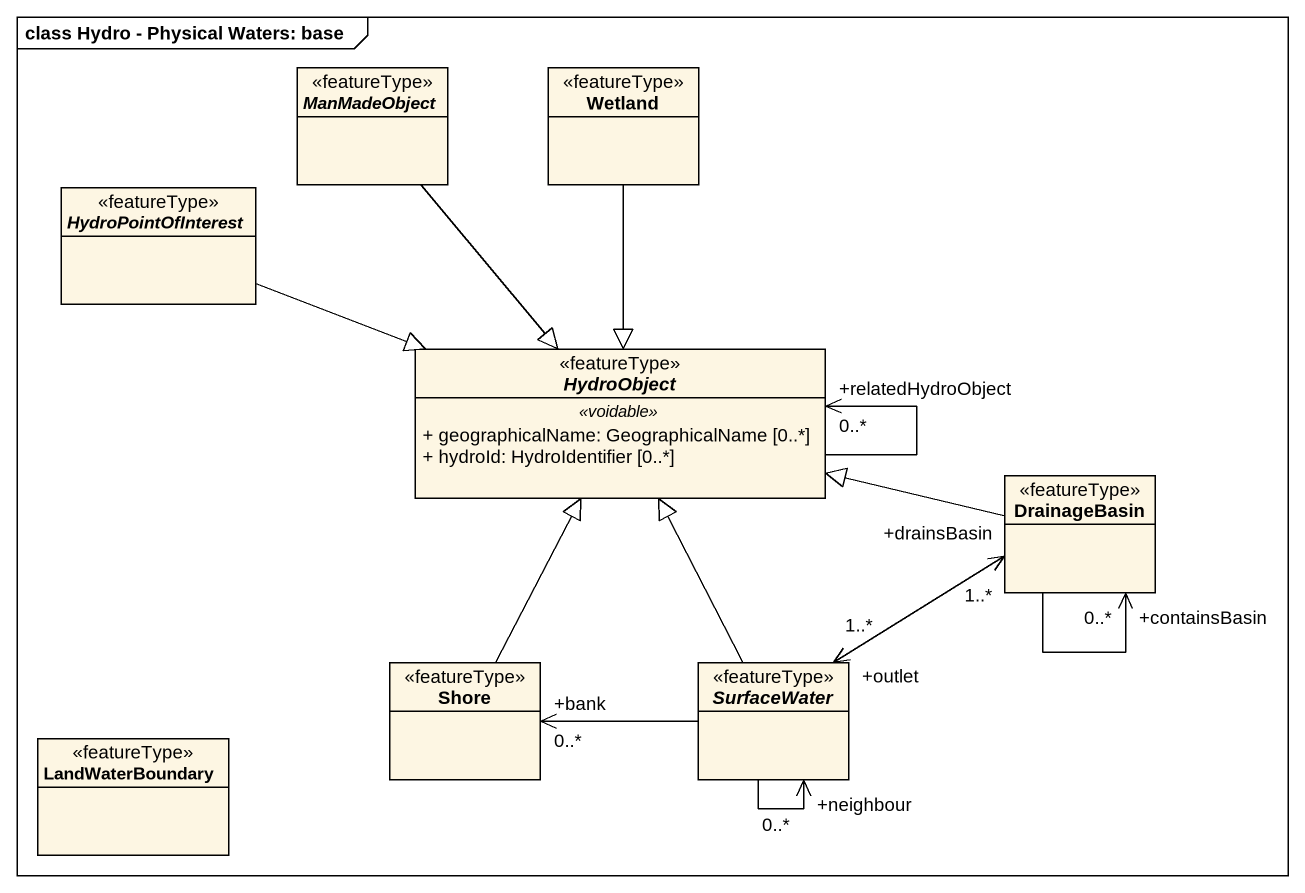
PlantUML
@startuml
mainframe class Hydro - Physical Waters: base
hide circle
hide empty members
skinparam classAttributeIconSize 0
abstract class ManMadeObject <<featureType>>
class Wetland <<featureType>>
abstract class HydroPointOfInterest <<featureType>>
abstract class HydroObject <<featureType>> {
  .. <<voidable>> ..
  + geographicalName: GeographicalName [0..*]
  + hydroId: HydroIdentifier [0..*]
}
class DrainageBasin <<featureType>>
class Shore <<featureType>>
abstract class SurfaceWater <<featureType>>
class LandWaterBoundary <<featureType>>
ManMadeObject --|> HydroObject
Wetland --|> HydroObject
HydroPointOfInterest -right-|> HydroObject
HydroObject --> "+relatedHydroObject\n0..*" HydroObject
DrainageBasin -left-|> HydroObject
DrainageBasin --> "+containsBasin\n0..*" DrainageBasin
DrainageBasin "+drainsBasin\n1..*" <--> "+outlet\n1..*" SurfaceWater
Shore -up-|> HydroObject
SurfaceWater -up-|> HydroObject
SurfaceWater -left-> "+bank\n0..*" Shore
SurfaceWater --> "+neighbour\n0..*" SurfaceWater
@enduml
